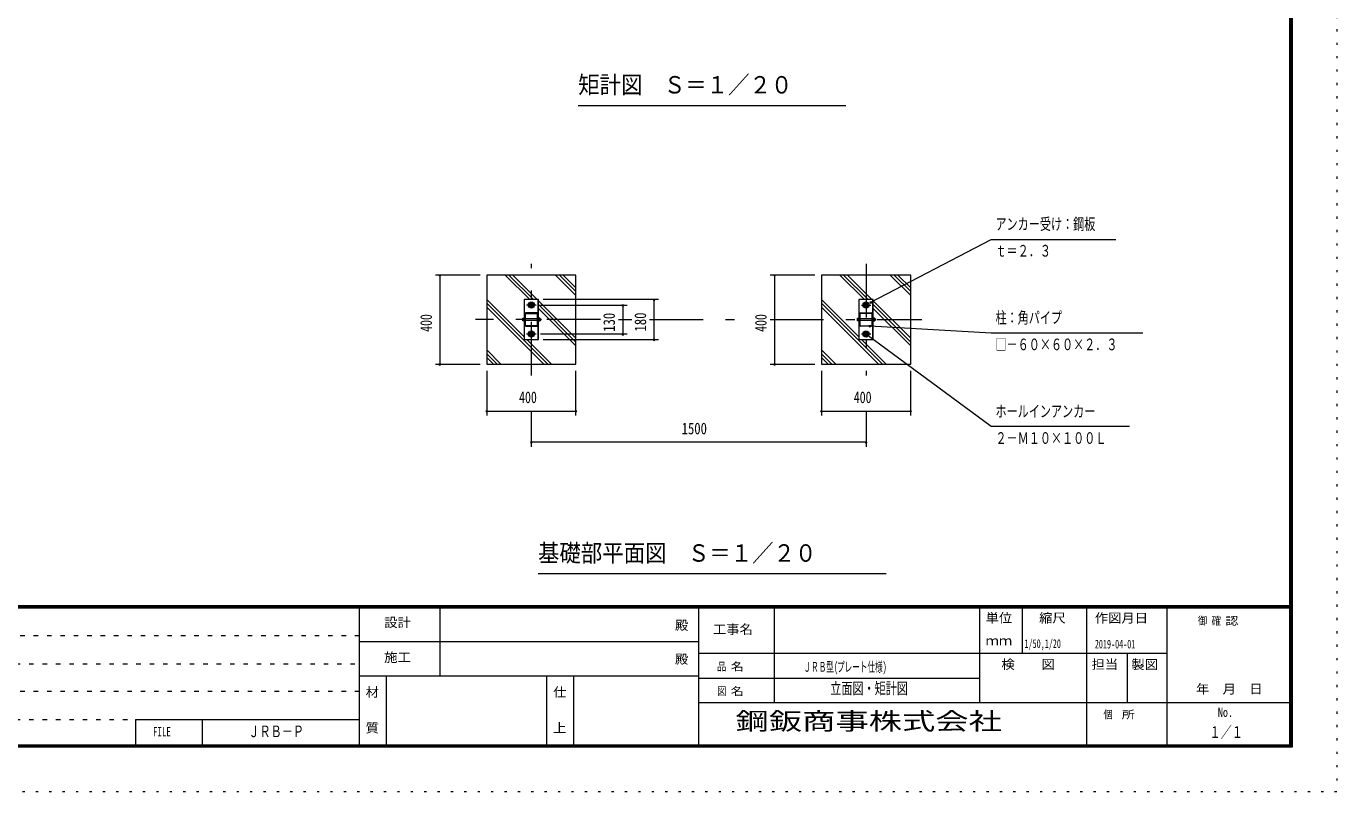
# Model space of a CAD drawing. Units: millimetres, scale not verified, with parts at other scales. Extents: x -22148 to 22152, y -10500 to 10500.
# Drawn here: x 7469 to 22152, y -10500 to -1915 of the extents above; entities that cross this region are included whole.
import ezdxf
from ezdxf.enums import TextEntityAlignment as Align

# ---------------------------------------------------------------- set-up
doc = ezdxf.new("R2010")
doc.units = ezdxf.units.MM
doc.header["$LTSCALE"] = 50
for name, pattern in [('USER1', [3, 1, -2]), ('USER3', [24, 12, -5, 2, -5]), ('USER5', [3, 0.5, -2.5])]:
    doc.linetypes.add(name, pattern=pattern)
doc.layers.add('0-1_0-F', color=7, linetype='Continuous')
for name, color, linetype, lineweight in [('0-6_2-0BOLD', 7, 'Continuous', 18), ('0-8_2-2CENTER', 3, 'USER3', 18), ('0-A_2-4THIN', 4, 'Continuous', 18), ('0-B_2-5DIM', 3, 'Continuous', 18), ('0-C_2-6HATCH', 2, 'Continuous', 18), ('0-D_F-F', 5, 'Continuous', 18), ('0-E_F-E_J_ADD', 5, 'USER5', 18)]:
    doc.layers.add(name, color=color, linetype=linetype, lineweight=lineweight)
doc.styles.add('ＭＳ ゴシック', font='')
doc.styles.get('ＭＳ ゴシック').set_extended_font_data('MS Gothic')

msp = doc.modelspace()

# ---------------------------------------------------------------- linework, layer by layer
at = {"layer": '0-6_2-0BOLD'}
for p, q in [((13052.43, -5430.07), (13052.43, -4980.07)), ((13203.43, -5430.07), (13203.43, -4980.07)), ((16802.43, -5430.07), (16802.43, -4980.07)), ((16953.43, -5430.07), (16953.43, -4980.07)), ((13191.43, -5130.07), (13064.43, -5130.07)), ((13064.43, -5135.82), (13191.43, -5135.82)), ((16814.43, -5130.07), (16941.43, -5130.07)), ((16941.43, -5135.82), (16814.43, -5135.82)), ((13042.68, -5197.85), (13033.9, -5197.85)), ((13033.9, -5212.29), (13042.68, -5212.29)), ((13052.93, -5268.57), (13052.93, -5141.57)), ((13058.68, -5141.57), (13058.68, -5268.57)), ((13197.18, -5197.57), (13058.68, -5197.57)), ((13058.68, -5212.57), (13197.18, -5212.57)), ((13191.43, -5274.32), (13064.43, -5274.32)), ((13064.43, -5280.07), (13191.43, -5280.07)), ((13197.18, -5268.57), (13197.18, -5141.57)), ((13202.93, -5141.57), (13202.93, -5268.57)), ((13212.93, -5189.82), (13209.18, -5189.82)), ((13212.93, -5201.32), (13209.18, -5205.07)), ((13209.18, -5208.82), (13212.93, -5205.07)), ((13212.93, -5197.85), (13224.2, -5197.85)), ((13224.2, -5212.29), (13212.93, -5212.29)), ((13232.68, -5212.57), (13225.43, -5212.57)), ((16792.68, -5197.85), (16783.91, -5197.85)), ((16783.91, -5212.29), (16792.68, -5212.29)), ((16802.93, -5268.57), (16802.93, -5141.57)), ((16808.68, -5141.57), (16808.68, -5268.57)), ((16947.18, -5197.57), (16808.68, -5197.57)), ((16808.68, -5212.57), (16947.18, -5212.57)), ((16814.43, -5274.32), (16941.43, -5274.32)), ((16941.43, -5280.07), (16814.43, -5280.07)), ((16947.18, -5268.57), (16947.18, -5141.57)), ((16952.93, -5141.57), (16952.93, -5268.57)), ((16959.18, -5205.07), (16962.93, -5201.32)), ((16959.18, -5208.82), (16962.93, -5205.07)), ((16962.93, -5197.85), (16974.2, -5197.85)), ((16974.2, -5212.29), (16962.93, -5212.29)), ((16982.68, -5197.57), (16982.68, -5212.57))]:
    msp.add_line(p, q, dxfattribs=at)
for points in [[(12627.93, -4705.07), (12627.93, -5705.07), (13627.93, -5705.07), (13627.93, -4705.07)], [(16377.93, -5705.07), (17377.93, -5705.07), (17377.93, -4705.07), (16377.93, -4705.07)], [(13209.18, -4980.07), (13046.68, -4980.07), (13046.68, -5430.07), (13209.18, -5430.07)], [(16796.68, -5430.07), (16959.18, -5430.07), (16959.18, -4980.07), (16796.68, -4980.07)], [(13149.18, -5030.3), (13149.18, -5054.84), (13127.93, -5067.11), (13106.68, -5054.84), (13106.68, -5030.3), (13127.93, -5018.03)], [(16856.68, -5030.3), (16856.68, -5054.84), (16877.93, -5067.11), (16899.18, -5054.84), (16899.18, -5030.3), (16877.93, -5018.03)], [(13149.18, -5355.3), (13149.18, -5379.84), (13127.93, -5392.11), (13106.68, -5379.84), (13106.68, -5355.3), (13127.93, -5343.03)], [(16856.68, -5355.3), (16856.68, -5379.84), (16877.93, -5392.11), (16899.18, -5379.84), (16899.18, -5355.3), (16877.93, -5343.03)]]:
    msp.add_lwpolyline(points, close=True, dxfattribs=at)
for points in [[(13042.68, -5219.44), (13033.9, -5219.44), (13032.68, -5217.32), (13032.68, -5192.82), (13033.9, -5190.69), (13042.68, -5190.69)], [(13046.68, -5189.44), (13042.68, -5189.44), (13042.68, -5220.69), (13046.68, -5220.69)], [(13212.93, -5189.82), (13212.93, -5220.32), (13209.18, -5220.32)], [(13212.93, -5219.44), (13224.2, -5219.44), (13225.43, -5217.32), (13225.43, -5192.82), (13224.2, -5190.69), (13212.93, -5190.69)], [(13225.43, -5197.57), (13232.68, -5197.57), (13235.18, -5200.07), (13235.18, -5210.07), (13232.68, -5212.57), (13232.68, -5197.57)], [(16792.68, -5219.44), (16783.91, -5219.44), (16782.68, -5217.32), (16782.68, -5192.82), (16783.91, -5190.69), (16792.68, -5190.69)], [(16796.68, -5189.44), (16792.68, -5189.44), (16792.68, -5220.69), (16796.68, -5220.69)], [(16959.18, -5189.82), (16962.93, -5189.82), (16962.93, -5220.32), (16959.18, -5220.32)], [(16962.93, -5219.44), (16974.2, -5219.44), (16975.43, -5217.32), (16975.43, -5192.82), (16974.2, -5190.69), (16962.93, -5190.69)], [(16975.43, -5197.57), (16982.68, -5197.57), (16985.18, -5200.07), (16985.18, -5210.07), (16982.68, -5212.57), (16975.43, -5212.57)]]:
    msp.add_lwpolyline(points, dxfattribs=at)
for centre, radius in [((13127.93, -5042.57), 33.75), ((13127.93, -5042.57), 20.62), ((13127.93, -5042.57), 12.5), ((16877.93, -5042.57), 33.75), ((16877.93, -5042.57), 20.62), ((16877.93, -5042.57), 12.5), ((13127.93, -5367.57), 33.75), ((13127.93, -5367.57), 20.62), ((13127.93, -5367.57), 12.5), ((16877.93, -5367.57), 33.75), ((16877.93, -5367.57), 20.62), ((16877.93, -5367.57), 12.5)]:
    msp.add_circle(centre, radius, dxfattribs=at)
for centre, radius, start, end in [((13064.43, -5141.57), 11.5, 90, 180), ((13064.43, -5141.57), 5.75, 90, 180), ((13191.43, -5141.57), 11.5, 0, 90), ((13191.43, -5141.57), 5.75, 0, 90), ((16814.43, -5141.57), 11.5, 90, 180), ((16814.43, -5141.57), 5.75, 90, 180), ((16941.43, -5141.57), 11.5, 0, 90), ((16941.43, -5141.57), 5.75, 0, 90), ((13038.51, -5194.27), 5.83, 180, 217.84248), ((13054.52, -5205.07), 21.84, 160.7039, 199.29608), ((13038.51, -5215.87), 5.83, 142.1575, 180), ((13064.43, -5268.57), 11.5, 180, 270), ((13064.43, -5268.57), 5.75, 180, 270), ((13191.43, -5268.57), 5.75, 270, 0), ((13191.43, -5268.57), 11.5, 270, 0), ((13203.59, -5205.07), 21.84, 340.70392, 19.29608), ((13219.6, -5194.27), 5.83, 322.1575, 0), ((13219.6, -5215.87), 5.83, 0, 37.84248), ((16788.51, -5194.27), 5.83, 180, 217.84248), ((16804.52, -5205.07), 21.84, 160.7039, 199.29608), ((16788.51, -5215.87), 5.83, 142.1575, 180), ((16814.43, -5268.57), 11.5, 180, 270), ((16814.43, -5268.57), 5.75, 180, 270), ((16941.43, -5268.57), 5.75, 270, 0), ((16941.43, -5268.57), 11.5, 270, 0), ((16969.59, -5194.27), 5.83, 322.1575, 0), ((16953.59, -5205.07), 21.84, 340.70392, 19.29608), ((16969.59, -5215.87), 5.83, 0, 37.84248)]:
    msp.add_arc(centre, radius, start, end, dxfattribs=at)
at = {"layer": '0-8_2-2CENTER'}
for p, q in [((13127.93, -5830.07), (13127.93, -4580.07)), ((16877.93, -4580.07), (16877.93, -5830.07)), ((13180.43, -5042.57), (13075.43, -5042.57)), ((16825.43, -5042.57), (16930.43, -5042.57)), ((13902.93, -5205.07), (12502.93, -5205.07)), ((14102.93, -5205.07), (14252.93, -5205.07)), ((14452.93, -5205.07), (15602.93, -5205.07)), ((15802.93, -5205.07), (17502.93, -5205.07)), ((13180.43, -5367.57), (13075.43, -5367.57)), ((16930.43, -5367.57), (16825.43, -5367.57))]:
    msp.add_line(p, q, dxfattribs=at)
at = {"layer": '0-A_2-4THIN'}
for centre in [(13127.93, -5042.57), (16877.93, -5042.57), (13127.93, -5367.57), (16877.93, -5367.57)]:
    msp.add_circle(centre, 10, dxfattribs=at)
at = {"layer": '0-B_2-5DIM'}
for p, q in [((13652.93, -2805.07), (16652.93, -2805.07)), ((12552.93, -4705.07), (12052.93, -4705.07)), ((12112.93, -4705.07), (12092.93, -4705.07)), ((12102.93, -4705.07), (12102.93, -5705.07)), ((16302.93, -4705.07), (15802.93, -4705.07)), ((15862.93, -4705.07), (15842.93, -4705.07)), ((15852.93, -4705.07), (15852.93, -5705.07)), ((14552.93, -4980.07), (13259.18, -4980.07)), ((14512.93, -4980.07), (14492.93, -4980.07)), ((14502.93, -5430.07), (14502.93, -4980.07)), ((13230.43, -5042.57), (14202.93, -5042.57)), ((14162.93, -5042.57), (14142.93, -5042.57)), ((14152.93, -5042.57), (14152.93, -5367.57)), ((16941.52, -5010.01), (16921.52, -5010.01)), ((13234.03, -5198.92), (13225.43, -5198.92)), ((13225.43, -5211.22), (13234.03, -5211.22)), ((16929.66, -5276.27), (16909.66, -5276.27)), ((16984.03, -5198.92), (16975.43, -5198.92)), ((16975.43, -5211.22), (16984.03, -5211.22)), ((14202.93, -5367.57), (13230.43, -5367.57)), ((13259.18, -5430.07), (14552.93, -5430.07)), ((14162.93, -5367.57), (14142.93, -5367.57)), ((14512.93, -5430.07), (14492.93, -5430.07)), ((16896.35, -5375.31), (16876.35, -5375.31)), ((12052.93, -5705.07), (12552.93, -5705.07)), ((12112.93, -5705.07), (12092.93, -5705.07)), ((15802.93, -5705.07), (16302.93, -5705.07)), ((15862.93, -5705.07), (15842.93, -5705.07)), ((12627.93, -5780.07), (12627.93, -6280.07)), ((13627.93, -6280.07), (13627.93, -5780.07)), ((16377.93, -5780.07), (16377.93, -6280.07)), ((17377.93, -6280.07), (17377.93, -5780.07)), ((12637.93, -6230.07), (12617.93, -6230.07)), ((12627.93, -6230.07), (13627.93, -6230.07)), ((13127.93, -6630.07), (13127.93, -6230.07)), ((13637.93, -6230.07), (13617.93, -6230.07)), ((16387.93, -6230.07), (16367.93, -6230.07)), ((16377.93, -6230.07), (17377.93, -6230.07)), ((16877.93, -6230.07), (16877.93, -6630.07)), ((17387.93, -6230.07), (17367.93, -6230.07)), ((13137.93, -6580.07), (13117.93, -6580.07)), ((16877.93, -6580.07), (13127.93, -6580.07)), ((16887.93, -6580.07), (16867.93, -6580.07)), ((17102.93, -8055.07), (13202.93, -8055.07))]:
    msp.add_line(p, q, dxfattribs=at)
for points in [[(16931.52, -5010.01), (18277.93, -4305.07), (19677.93, -4305.07)], [(16919.67, -5276.27), (18277.93, -5355.07), (19977.93, -5355.07)], [(19827.93, -6405.07), (18277.93, -6405.07), (16886.36, -5375.31)]]:
    msp.add_lwpolyline(points, dxfattribs=at)
for centre in [(12102.93, -4705.07), (15852.93, -4705.07), (14502.93, -4980.07), (14152.93, -5042.57), (16931.52, -5010.01), (16919.66, -5276.27), (14152.93, -5367.57), (14502.93, -5430.07), (16886.35, -5375.31), (12102.93, -5705.07), (15852.93, -5705.07), (12627.93, -6230.07), (13627.93, -6230.07), (16377.93, -6230.07), (17377.93, -6230.07), (13127.93, -6580.07), (16877.93, -6580.07)]:
    msp.add_arc(centre, 10, 180, 0, dxfattribs=at)
at = {"layer": '0-C_2-6HATCH'}
for p, q in [((13109.21, -4980.07), (12834.2, -4705.07)), ((12876.63, -4705.07), (13151.63, -4980.07)), ((13194.06, -4980.07), (12919.06, -4705.07)), ((13399.89, -4705.07), (13627.93, -4933.11)), ((13627.93, -4890.68), (13442.31, -4705.07)), ((13484.74, -4705.07), (13627.93, -4848.25)), ((16859.21, -4980.07), (16584.2, -4705.07)), ((16626.63, -4705.07), (16901.63, -4980.07)), ((16944.06, -4980.07), (16669.06, -4705.07)), ((17149.89, -4705.07), (17377.93, -4933.11)), ((17377.93, -4890.68), (17192.32, -4705.07)), ((17234.74, -4705.07), (17377.93, -4848.25)), ((12627.93, -4979.63), (13046.68, -5398.38)), ((16377.93, -4979.63), (16796.68, -5398.38)), ((13310.94, -5705.07), (12627.93, -5022.05)), ((12627.93, -5064.48), (13268.52, -5705.07)), ((13627.93, -5413.94), (13209.18, -4995.19)), ((13209.18, -5037.61), (13627.93, -5456.37)), ((13627.93, -5498.79), (13209.18, -5080.04)), ((17060.94, -5705.07), (16377.93, -5022.05)), ((16377.93, -5064.48), (17018.51, -5705.07)), ((17377.93, -5413.94), (16959.18, -4995.19)), ((16959.18, -5037.61), (17377.93, -5456.37)), ((17377.93, -5498.79), (16959.18, -5080.04)), ((13078.37, -5430.07), (13353.37, -5705.07)), ((16828.37, -5430.07), (17103.37, -5705.07)), ((12787.68, -5705.07), (12627.93, -5545.31)), ((16537.69, -5705.07), (16377.93, -5545.31)), ((12627.93, -5587.74), (12745.26, -5705.07)), ((12702.83, -5705.07), (12627.93, -5630.17)), ((16377.93, -5587.74), (16495.26, -5705.07)), ((16452.83, -5705.07), (16377.93, -5630.17))]:
    msp.add_line(p, q, dxfattribs=at)
at = {"layer": '0-D_F-F'}
for p, q in [((21626.87, -8415), (-7023.12, -8415)), ((-7023.12, -8417.5), (21626.87, -8417.5)), ((21626.87, -8420), (-7023.12, -8420)), ((-7023.12, -8422.5), (21626.87, -8422.5)), ((21626.87, -8425), (-7023.12, -8425)), ((-7023.12, -8427.5), (21626.87, -8427.5)), ((21626.87, -8430), (-7023.12, -8430)), ((-7023.12, -8432.5), (21626.87, -8432.5)), ((21626.87, -8435), (-7023.12, -8435)), ((-7023.12, -8437.5), (21626.87, -8437.5)), ((21626.87, -8440), (-7023.12, -8440)), ((11201.88, -10000), (11201.88, -8440)), ((12101.88, -8440), (12101.88, -9200)), ((15001.88, -8440), (15001.88, -10000)), ((15851.88, -9500), (15851.88, -8440)), ((18151.88, -9500), (18151.88, -8440)), ((18626.88, -8440), (18626.88, -8950)), ((19351.88, -10000), (19351.88, -8440)), ((20251.88, -10000), (20251.88, -8440)), ((15001.88, -8820), (11201.88, -8820)), ((20251.88, -8950), (15001.88, -8950)), ((19801.87, -8950), (19801.87, -9500)), ((11201.88, -9200), (15001.88, -9200)), ((11501.88, -9200), (11501.88, -10000)), ((13301.88, -10000), (13301.88, -9200)), ((13601.87, -9200), (13601.87, -10000)), ((15001.88, -9225), (18151.88, -9225)), ((15001.88, -9500), (21651.87, -9500)), ((8693.88, -9688), (11201.88, -9688)), ((8693.88, -9688), (8693.88, -10000)), ((9443.88, -10000), (9443.88, -9688))]:
    msp.add_line(p, q, dxfattribs=at)
at = {"layer": '0-D_F-F', "color": 6, "linetype": 'USER1'}
for p, q in [((11201.88, -8752), (-7048.13, -8752)), ((-7048.13, -9064), (11201.88, -9064)), ((11201.88, -9376), (-7048.13, -9376)), ((-7048.13, -9688), (8693.88, -9688))]:
    msp.add_line(p, q, dxfattribs=at)
at = {"layer": '0-D_F-F'}
for points in [[(21651.87, -10000), (-7048.13, -10000), (-7048.13, 10100), (21651.87, 10100)], [(21649.37, -9997.5), (-7045.63, -9997.5), (-7045.63, 10097.5), (21649.37, 10097.5)], [(21646.87, -9995), (21646.87, 10095), (-7043.13, 10095), (-7043.13, -9995)], [(21644.37, -9992.5), (-7040.63, -9992.5), (-7040.63, 10092.5), (21644.37, 10092.5)], [(21641.87, -9990), (21641.87, 10090), (-7038.13, 10090), (-7038.13, -9990)], [(21639.37, -9987.5), (-7035.63, -9987.5), (-7035.63, 10087.5), (21639.37, 10087.5)], [(21636.87, -9985), (21636.87, 10085), (-7033.13, 10085), (-7033.13, -9985)], [(21634.37, -9982.5), (-7030.63, -9982.5), (-7030.63, 10082.5), (21634.37, 10082.5)], [(21631.87, -9980), (-7028.13, -9980), (-7028.13, 10080), (21631.87, 10080)], [(21629.37, -9977.5), (-7025.63, -9977.5), (-7025.63, 10077.5), (21629.37, 10077.5)], [(21626.87, -9975), (21626.87, 10075), (-7023.12, 10075), (-7023.12, -9975)]]:
    msp.add_lwpolyline(points, close=True, dxfattribs=at)
at = {"layer": '0-E_F-E_J_ADD'}
msp.add_lwpolyline([(22151.87, -10500), (-7548.13, -10500), (-7548.13, 10500), (22151.87, 10500)], close=True, dxfattribs=at)

# ---------------------------------------------------------------- texts
at = {"layer": '0-1_0-F', "style": 'ＭＳ ゴシック'}
for s, height, width, p in [('1/50,1/20', 97.68, 0.65, (18653.06, -8916.7)), ('2019-04-01', 97.68, 0.65, (19441.17, -8921.64)), ('ＪＲＢ型(', 110.7, 0.55, (16176.88, -9187.5)), ('プレート仕様)', 110.7, 0.55, (16552.65, -9187.5)), ('立面図・矩計図', 130.2, 0.7, (16476.88, -9444.74)), ('ＪＲＢ－Ｐ', 130.2, 0.7, (9958.47, -9926.24)), ('１／１', 130.2, 0.7, (20726.87, -9934.49))]:
    msp.add_text(s, height=height, dxfattribs=dict(at, width=width)).set_placement(p, align=Align.BOTTOM_LEFT)
at = {"layer": '0-B_2-5DIM', "color": 7, "style": 'ＭＳ ゴシック'}
for s, height, width, p in [('矩計図\u3000Ｓ＝１／２０', 195.4, 0.9, (13652.93, -2728.42)), ('アンカー受け：鋼板', 130.2, 0.7, (18327.93, -4237.3)), ('ｔ＝２．３', 130.2, 0.7, (18327.93, -4537.31)), ('柱：角パイプ', 130.2, 0.7, (18327.93, -5287.3)), ('□－６０×６０×２．３', 130.2, 0.7, (18327.93, -5587.3)), ('400', 130.2, 0.75, (12990.3, -6180.07)), ('400', 130.2, 0.75, (16740.3, -6180.07)), ('ホールインアンカー', 130.2, 0.7, (18327.92, -6337.31)), ('1500', 130.2, 0.8, (14811.95, -6530.07)), ('２－Ｍ１０×１００Ｌ', 130.2, 0.7, (18327.93, -6637.31)), ('基礎部平面図\u3000Ｓ＝１／２０', 195.4, 0.9, (13202.93, -7978.42)), ('鋼鈑商事株式会社', 195.4, 1.4, (15415.09, -9863.48))]:
    msp.add_text(s, height=height, dxfattribs=dict(at, width=width)).set_placement(p, align=Align.BOTTOM_LEFT)
for s, width, p in [('130', 0.8, (14102.93, -5341.48)), ('180', 0.8, (14452.93, -5338.4)), ('400', 0.75, (12052.93, -5342.69)), ('400', 0.75, (15802.93, -5342.69))]:
    msp.add_text(s, height=130.2, rotation=90, dxfattribs=dict(at, width=width)).set_placement(p, align=Align.BOTTOM_LEFT)
at = {"layer": '0-D_F-F', "color": 7, "style": 'ＭＳ ゴシック'}
for s, height, width, p in [('単位', 104.2, 1.05, (18216.88, -8633.29)), ('縮尺', 104.2, 1.05, (18816.88, -8633.29)), ('作図月日', 104.2, 1.05, (19440.77, -8634.31)), ('設計', 104.2, 1.05, (11479.38, -8683.83)), ('殿', 104.2, 1.05, (14736.88, -8715.79)), ('工事名', 104.2, 1.05, (15161.88, -8760.79)), ('御 ', 88.56, 0.85, (20594.63, -8654.43)), ('確 ', 88.56, 0.85, (20749.01, -8654.43)), ('認', 88.56, 1.2, (20903.4, -8654.43)), ('ｍｍ', 104.2, 1.05, (18216.88, -8888.29)), ('施工', 104.2, 1.05, (11479.38, -9075.79)), ('殿', 104.2, 1.05, (14736.88, -9095.79)), ('品 ', 88.56, 0.85, (15208.13, -9167.5)), ('名', 88.56, 1.2, (15362.51, -9167.5)), ('検\u3000\u3000図', 104.2, 1.05, (18394.38, -9153.29)), ('担当', 104.2, 1.05, (19404.38, -9153.29)), ('製図', 104.2, 1.05, (19850.36, -9155.74)), ('材', 104.2, 1.05, (11271.88, -9465.79)), ('仕', 104.2, 1.05, (13371.88, -9465.79)), ('図 ', 88.56, 0.85, (15208.13, -9442.5)), ('名', 88.56, 1.2, (15362.51, -9442.5)), ('\u3000年\u3000月\u3000日', 104.2, 1.05, (20425.61, -9430.22)), ('個  ', 88.56, 0.85, (19536.88, -9705)), ('所', 88.56, 1.2, (19742.72, -9705)), ('No.', 104.2, 0.8, (20819.38, -9690.79)), ('FILE', 104.2, 0.7, (8890.13, -9909.79)), ('質', 104.2, 1.05, (11271.88, -9865.79)), ('上', 104.2, 1.05, (13371.88, -9865.79))]:
    msp.add_text(s, height=height, dxfattribs=dict(at, width=width)).set_placement(p, align=Align.BOTTOM_LEFT)

doc.saveas('drawing.dxf')
